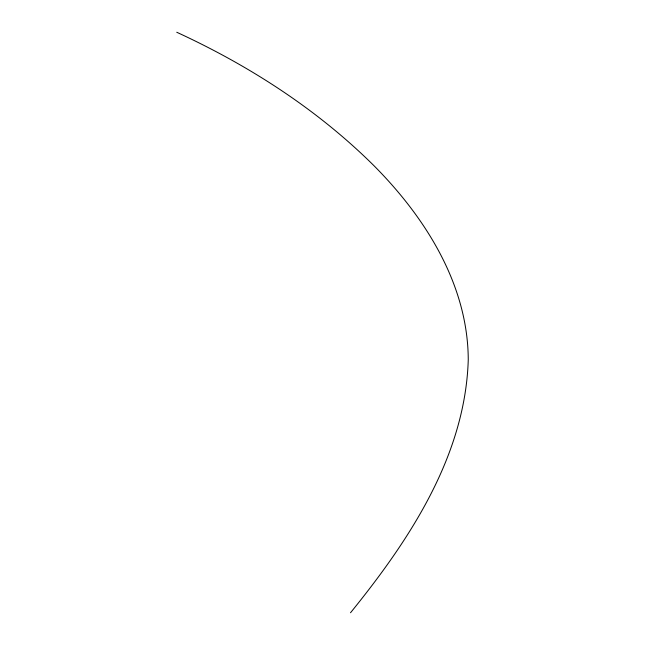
<?xml version="1.0" encoding="UTF-8"?>
<svg xmlns="http://www.w3.org/2000/svg" width="645" height="645" viewBox="0 0 645 645"><rect width="100%" height="100%" fill="white"/><g stroke="black" fill="none" stroke-linecap="round" stroke-linejoin="round"><path stroke-width="0.97" d="M350.517 612.75C409.156 540.373 465.295 456.015 468.254 359.829C468.02 284.679 425.297 217.373 373.906 165.644C317.227 109.376 249.099 65.572 176.746 32.25"/></g></svg>
